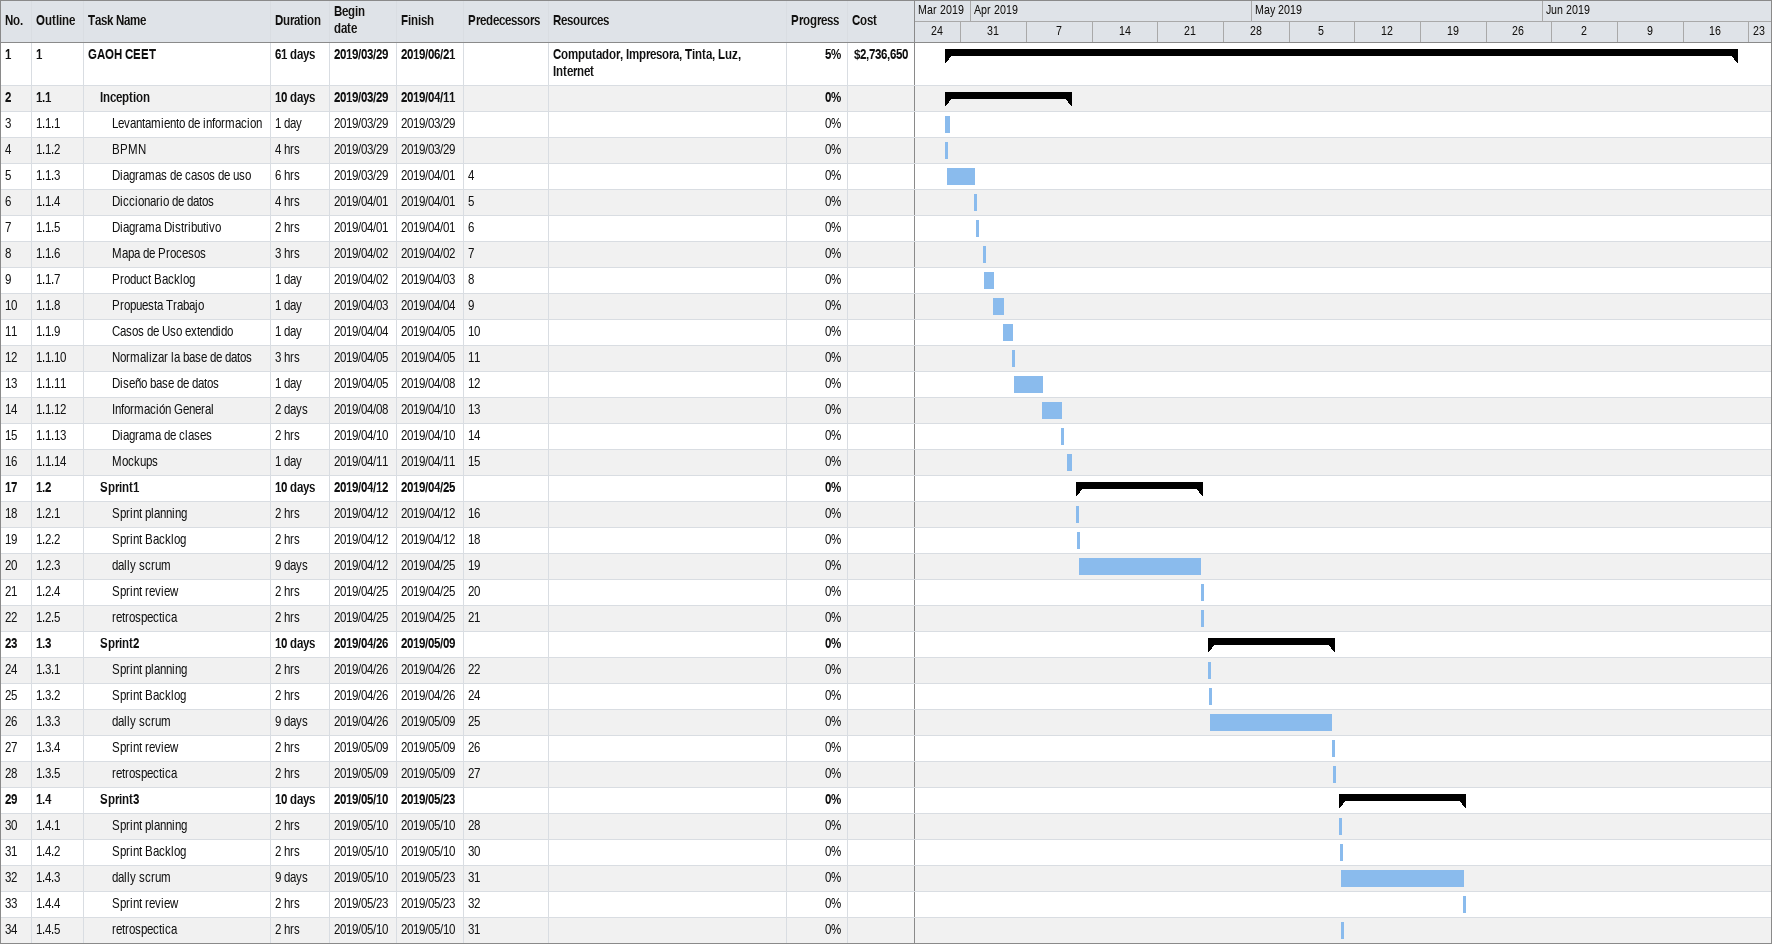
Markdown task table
| ID | WBS | Task | Duration | Start | Finish | Predecessors | Resources | % complete | Cost ($) |
|---|---|---|---|---|---|---|---|---|---|
| 1 | 1 | **GAOH CEET** | 61d | 2019-03-29 | 2019-06-21 |  | Computador, Impresora, Tinta, Luz, Internet | 5 | 2736650 |
| 2 | 1.1 | **Inception** | 10d | 2019-03-29 | 2019-04-11 |  |  | 0 |  |
| 3 | 1.1.1 | Levantamiento de informacion | 1d | 2019-03-29 | 2019-03-29 |  |  | 0 |  |
| 4 | 1.1.2 | BPMN | 4h | 2019-03-29 | 2019-03-29 |  |  | 0 |  |
| 5 | 1.1.3 | Diagramas de casos de uso | 6h | 2019-03-29 | 2019-04-01 | 4 |  | 0 |  |
| 6 | 1.1.4 | Diccionario de datos | 4h | 2019-04-01 | 2019-04-01 | 5 |  | 0 |  |
| 7 | 1.1.5 | Diagrama Distributivo | 2h | 2019-04-01 | 2019-04-01 | 6 |  | 0 |  |
| 8 | 1.1.6 | Mapa de Procesos | 3h | 2019-04-02 | 2019-04-02 | 7 |  | 0 |  |
| 9 | 1.1.7 | Product Backlog | 1d | 2019-04-02 | 2019-04-03 | 8 |  | 0 |  |
| 10 | 1.1.8 | Propuesta Trabajo | 1d | 2019-04-03 | 2019-04-04 | 9 |  | 0 |  |
| 11 | 1.1.9 | Casos de Uso extendido | 1d | 2019-04-04 | 2019-04-05 | 10 |  | 0 |  |
| 12 | 1.1.10 | Normalizar la base de datos | 3h | 2019-04-05 | 2019-04-05 | 11 |  | 0 |  |
| 13 | 1.1.11 | Diseño base de datos | 1d | 2019-04-05 | 2019-04-08 | 12 |  | 0 |  |
| 14 | 1.1.12 | Información General | 2d | 2019-04-08 | 2019-04-10 | 13 |  | 0 |  |
| 15 | 1.1.13 | Diagrama de clases | 2h | 2019-04-10 | 2019-04-10 | 14 |  | 0 |  |
| 16 | 1.1.14 | Mockups | 1d | 2019-04-11 | 2019-04-11 | 15 |  | 0 |  |
| 17 | 1.2 | **Sprint1** | 10d | 2019-04-12 | 2019-04-25 |  |  | 0 |  |
| 18 | 1.2.1 | Sprint planning | 2h | 2019-04-12 | 2019-04-12 | 16 |  | 0 |  |
| 19 | 1.2.2 | Sprint Backlog | 2h | 2019-04-12 | 2019-04-12 | 18 |  | 0 |  |
| 20 | 1.2.3 | dally scrum | 9d | 2019-04-12 | 2019-04-25 | 19 |  | 0 |  |
| 21 | 1.2.4 | Sprint review | 2h | 2019-04-25 | 2019-04-25 | 20 |  | 0 |  |
| 22 | 1.2.5 | retrospectica | 2h | 2019-04-25 | 2019-04-25 | 21 |  | 0 |  |
| 23 | 1.3 | **Sprint2** | 10d | 2019-04-26 | 2019-05-09 |  |  | 0 |  |
| 24 | 1.3.1 | Sprint planning | 2h | 2019-04-26 | 2019-04-26 | 22 |  | 0 |  |
| 25 | 1.3.2 | Sprint Backlog | 2h | 2019-04-26 | 2019-04-26 | 24 |  | 0 |  |
| 26 | 1.3.3 | dally scrum | 9d | 2019-04-26 | 2019-05-09 | 25 |  | 0 |  |
| 27 | 1.3.4 | Sprint review | 2h | 2019-05-09 | 2019-05-09 | 26 |  | 0 |  |
| 28 | 1.3.5 | retrospectica | 2h | 2019-05-09 | 2019-05-09 | 27 |  | 0 |  |
| 29 | 1.4 | **Sprint3** | 10d | 2019-05-10 | 2019-05-23 |  |  | 0 |  |
| 30 | 1.4.1 | Sprint planning | 2h | 2019-05-10 | 2019-05-10 | 28 |  | 0 |  |
| 31 | 1.4.2 | Sprint Backlog | 2h | 2019-05-10 | 2019-05-10 | 30 |  | 0 |  |
| 32 | 1.4.3 | dally scrum | 9d | 2019-05-10 | 2019-05-23 | 31 |  | 0 |  |
| 33 | 1.4.4 | Sprint review | 2h | 2019-05-23 | 2019-05-23 | 32 |  | 0 |  |
| 34 | 1.4.5 | retrospectica | 2h | 2019-05-10 | 2019-05-10 | 31 |  | 0 |  |
